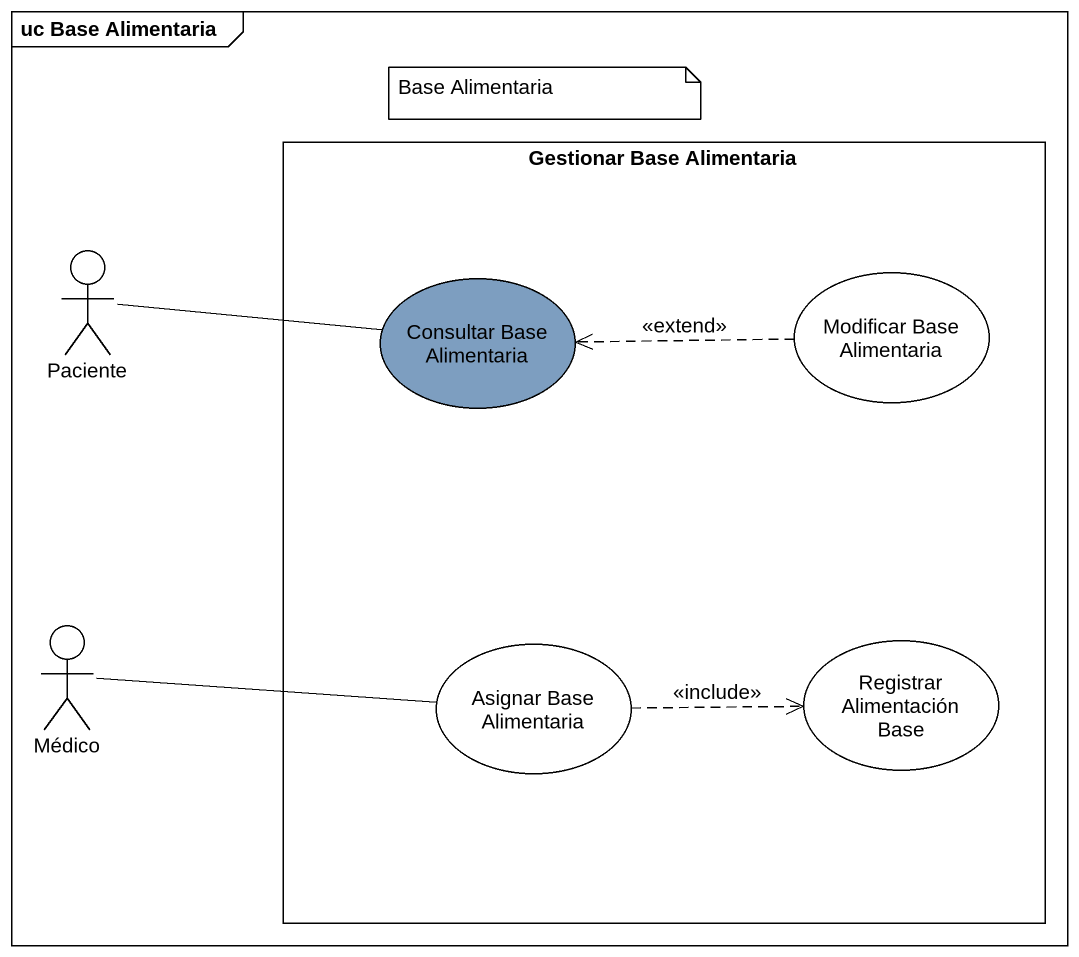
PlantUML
@startuml
mainframe uc Base Alimentaria
rectangle "Gestionar Base Alimentaria" as Gestionar_Base_Alimentaria {
  usecase "Consultar Base Alimentaria" as Consultar_Base_Alimentaria #7D9EC0
  usecase "Modificar Base Alimentaria" as Modificar_Base_Alimentaria
  usecase "Asignar Base Alimentaria" as Asignar_Base_Alimentaria
  usecase "Registrar Alimentación Base" as Registrar_Alimentación_Base
}
actor Paciente
actor Médico
Paciente -right- Consultar_Base_Alimentaria
Modificar_Base_Alimentaria .left.> Consultar_Base_Alimentaria : <<extend>>
Médico -right- Asignar_Base_Alimentaria
Asignar_Base_Alimentaria .right.> Registrar_Alimentación_Base : <<include>>
note as N1
  Base Alimentaria
end note
@enduml
